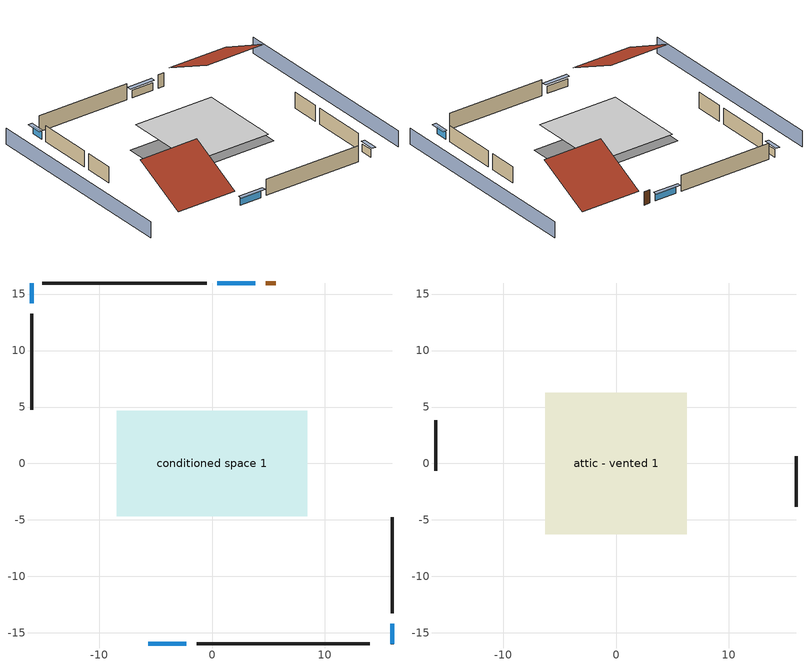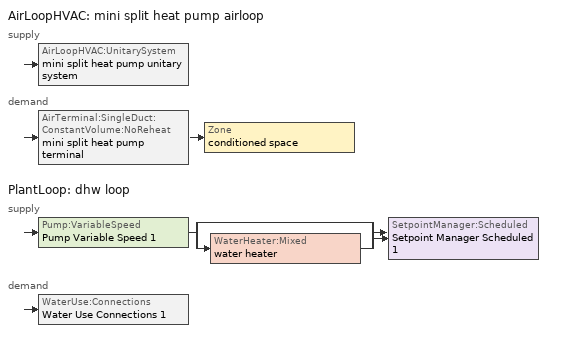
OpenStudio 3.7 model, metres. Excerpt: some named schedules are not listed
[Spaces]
conditioned space 1
 floor foundation (Slab1 construction): -8.43,-4.68 -8.43,4.68 8.43,4.68 8.43,-4.68 z0
 wall outside (Wall1 construction): -1.36,-15.98 13.97,-15.98 z0:2.44
 wall outside (Wall2 construction): -15.98,13.28 -15.98,4.76 z0:2.44
 wall outside (Wall3 construction): -0.48,15.98 -15.05,15.98 z0:2.44
 wall outside (Wall4 construction): 15.98,-13.28 15.98,-4.76 z0:2.44
 wall outside (AdiabaticWallConstruction): -5.66,-15.98 -2.29,-15.98 / 3.82,15.98 0.45,15.98 z0:1.1; -15.98,15.98 -15.98,14.21 / 15.98,-15.98 15.98,-14.21 z0:1.16
 wall outside (AdiabaticWallConstruction 1): 5.66,15.98 4.75,15.98 z0:2.03
 window (WindowConstruction): -5.66,-15.98 -2.29,-15.98 z0:1.1
 window (WindowConstruction 1): -15.98,15.98 -15.98,14.21 z0:1.16
 window (WindowConstruction 2): 3.82,15.98 0.45,15.98 z0:1.1
 window (WindowConstruction 3): 15.98,-15.98 15.98,-14.21 z0:1.16
 door (Door): 5.66,15.98 4.75,15.98 z0:2.03
attic - vented 1
 floor to conditioned space 1 (Floor1 construction Reversed): -6.28,-6.28 -6.28,6.28 6.28,6.28 6.28,-6.28 z2.44
 wall outside (Wall5 construction): -15.98,3.83 -15.98,-0.66 z0:2.44
 wall outside (Wall6 construction): 15.98,-3.83 15.98,0.66 z0:2.44
 roof outside (Roof1 construction): -6.59,-15.98,2.44 -6.59,-7.58,6.64 -15.98,-7.58,6.64 -15.98,-15.98,2.44
 roof outside (Roof2 construction): 6.59,15.98,2.44 6.59,7.58,6.64 15.98,7.58,6.64 15.98,15.98,2.44
shading: 20.55,-15.98 20.55,15.98 / -20.55,15.98 -20.55,-15.98 z0:2.44; -1.99,-15.98 -5.97,-15.98 -5.97,-16.59 -1.99,-16.59 z1.4; -15.98,13.9 -15.98,16.29 -16.59,16.29 -16.59,13.9 z1.46; 0.14,15.98 4.12,15.98 4.12,16.59 0.14,16.59 z1.4; 15.98,-13.9 15.98,-16.29 16.59,-16.29 16.59,-13.9 z1.46
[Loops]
AirLoopHVAC 'mini split heat pump airloop'
 supply: AirLoopHVAC:UnitarySystem 'mini split heat pump unitary system'
 demand: AirTerminal:SingleDuct:ConstantVolume:NoReheat 'mini split heat pump terminal' > Zone 'conditioned space'
PlantLoop 'dhw loop'
 supply: Pump:VariableSpeed 'Pump Variable Speed 1' > split
  | bypass
  | WaterHeater:Mixed 'water heater'
  join > SetpointManager:Scheduled 'Setpoint Manager Scheduled 1'
 demand: WaterUse:Connections 'Water Use Connections 1'
[Site]
Tallahassee Regional Ap  Isis_FL_USA: Latitude {deg}=30.38; Longitude {deg}=-84.37; Time Zone {hr}=-5; Elevation {m}=21; Terrain=Suburbs
[Site:GroundTemperature:Shallow]
16.3547, 15.0593, 14.9556, 15.5703, 18.038, 20.4943, 22.6237, 23.9727, 24.0873, 22.9901, 20.915, 18.5341
[Site:WaterMainsTemperature]
Calculation Method=Schedule; Temperature Schedule=mains temperature schedule
[Building]
Building 1
[Material] Roughness=Rough
Name | Thickness {m} | Conductivity {W/m-K} | Density {kg/m3} | Specific Heat {J/kg-K} | Thermal Absorptance | Solar Absorptance | Visible Absorptance
asphalt or fiberglass shingles | 0.00635 | 0.162714 | 1121.4 | 1465.45 | 0.9 | 0.85 | 0.85
roof rigid ins | 0.00281632 | 0.029427 | 32.04 | 1214.23 | 0.9 | 0.7 | 0.7
osb sheathing 0.5 in. | 0.0127 | 0.115458 | 512.64 | 1214.23 | 0.9 | 0.6 | 0.6
vinyl siding | 0.009525 | 0.089435 | 177.822 | 1046.75 | 0.9 | 0.5 | 0.5
osb sheathing 0.5 in. 1 | 0.0127 | 0.115458 | 512.64 | 1214.23 | 0.9 | 0.7 | 0.7
wall stud and cavity | 0.1397 | 0.549615 | 139.0536 | 1170.24 | 0.9 | 0.7 | 0.7
gypsum board | 0.0127 | 0.160291 | 801 | 837.4 | 0.9 | 0.6 | 0.6
wall stud and cavity 1 | 0.1397 | 0.419005 | 139.0536 | 1170.24 | 0.9 | 0.6 | 0.6
ceiling loosefill ins | 0.169333 | 0.0480833 | 16.02 | 1046.75 | 0.9 | 0.7 | 0.7
ceiling stud and cavity | 0.1397 | 0.0824711 | 65.682 | 1177.47 | 0.9 | 0.7 | 0.7
concrete 4.0 in. | 0.1016 | 1.803125 | 2242.8 | 837.4 | 0.9 | 0.7 | 0.7
floor covering | 0.0127 | 0.0450781 | 54.468 | 1339.84 | 0.9 | 0.9 | 0.9
wood siding; wood siding 1 | 0.0254 | 0.102417 | 544.68 | 1172.36
wall rigid ins | 0.512978 | 0.029427 | 32.04 | 1214.23 | 0.9 | 0.7 | 0.7
wall stud and cavity 2 | 0.0889 | 0.380278 | 52.3479 | 1209.89 | 0.9 | 0.7 | 0.7
door material | 0.04445 | 0.0612267 | 512.64 | 1214.23 | 0.9 | 0.7 | 0.7
wall stud and cavity 3 | 0.0889 | 0.391764 | 83.0341 | 1211.67 | 0.9 | 0.7 | 0.7
furniture material conditioned space 1 | 0.1524 | 0.115458 | 640.8 | 1214.23 | 0.9 | 0.6 | 0.6
[Construction]
Roof1 construction; Roof2 construction: asphalt or fiberglass shingles, roof rigid ins, osb sheathing 0.5 in.
Wall1 construction; Wall2 construction; Wall3 construction; Wall4 construction: vinyl siding, osb sheathing 0.5 in. 1, wall stud and cavity, gypsum board
Wall5 construction; Wall6 construction: vinyl siding, osb sheathing 0.5 in. 1, wall stud and cavity 1
Floor1 construction Reversed: gypsum board, ceiling stud and cavity, ceiling loosefill ins
Slab1 construction: concrete 4.0 in., floor covering
WindowConstruction; WindowConstruction 1; WindowConstruction 2; WindowConstruction 3: WindowMaterial
AdiabaticWallConstruction: wood siding, wall rigid ins, wall stud and cavity 2, gypsum board
Door: door material
AdiabaticWallConstruction 1: wood siding 1, wall rigid ins, wall stud and cavity 2, gypsum board
PartitionWallConstruction: gypsum board, wall stud and cavity 3, gypsum board
furniture construction conditioned space 1: furniture material conditioned space 1
[WindowMaterial:SimpleGlazingSystem]
WindowMaterial: U-Factor {W/m2-K}=4.76952; Solar Heat Gain Coefficient=0.63
[ThermalZone] Multiplier=1; Use Ideal Air Loads=No
Name | Volume {m3} | Thermostat
conditioned space | 384.656 | conditioned space temperature setpoint
attic - vented | 147.678
[Sizing:Zone] Zone Cooling Design Supply Air Temperature Input Method=SupplyAirTemperature; Zone Cooling Design Supply Air Temperature {C}=14; Zone Cooling Design Supply Air Temperature Difference {deltaC}=11.11; Zone Heating Design Supply Air Temperature Input Method=SupplyAirTemperature; Zone Heating Design Supply Air Temperature {C}=40; Zone Heating Design Supply Air Temperature Difference {deltaC}=11.11; Zone Cooling Design Supply Air Humidity Ratio {kg-H2O/kg-air}=0.0085; Zone Heating Design Supply Air Humidity Ratio {kg-H2O/kg-air}=0.008; Cooling Design Air Flow Method=DesignDay; Heating Design Air Flow Method=DesignDay; Account for Dedicated Outdoor Air System=No; Dedicated Outdoor Air System Control Strategy=NeutralSupplyAir; Dedicated Outdoor Air Low Setpoint Temperature for Design {C}=autosize; Dedicated Outdoor Air High Setpoint Temperature for Design {C}=autosize; Zone Load Sizing Method=Sensible Load Only No Latent Load; Zone Latent Cooling Design Supply Air Humidity Ratio Input Method=HumidityRatioDifference; Zone Cooling Design Supply Air Humidity Ratio Difference {kgWater/kgDryAir}=0.005; Zone Latent Heating Design Supply Air Humidity Ratio Input Method=HumidityRatioDifference; Zone Humidification Design Supply Air Humidity Ratio Difference {kgWater/kgDryAir}=0.005
conditioned space; attic - vented
[Zone equipment]
conditioned space: mini split heat pump terminal
[Space] Building Unit=Building Unit 1
Name | Thermal Zone | Volume {m3}
conditioned space 1 | conditioned space | 384.656
attic - vented 1 | attic - vented | 147.678
[ThermostatSetpoint:DualSetpoint]
conditioned space temperature setpoint: Heating Setpoint Temperature Schedule=heating setpoint; Cooling Setpoint Temperature Schedule=cooling setpoint
[Foundation:Kiva]
Foundation Kiva 1: Initial Indoor Air Temperature {C}=24.5476; Wall Height Above Grade {m}=0.1016; Wall Depth Below Slab {m}=0.2032
[Foundation:Kiva:Settings]
Soil Conductivity {W/m-K}=1.9041; Soil Density {kg/m3}=1842.3; Soil Specific Heat {J/kg-K}=418.7; Ground Solar Absorptivity=0.9; Ground Thermal Absorptivity=0.9; Ground Surface Roughness {m}=0.03; Far-Field Width {m}=40; Deep-Ground Boundary Condition=ZeroFlux; Deep-Ground Depth {m}=40; Minimum Cell Dimension {m}=0.2; Maximum Cell Growth Coefficient=3; Simulation Timestep=Timestep
[SurfaceProperty:ExposedFoundationPerimeter]
Slab1: Exposed Perimeter Calculation Method=TotalExposedPerimeter; Total Exposed Perimeter {m}=52.4256
[SurfaceProperty:IncidentSolarMultiplier] Incident Solar Multiplier=1; Incident Solar Multiplier Schedule=trans schedule winter=0.85 summer=0.7
Window1; Window2; Window3; Window4
[InternalMass:Definition] Design Level Calculation Method=SurfaceArea
Name | Construction | Surface Area {m2}
partition wall mass | PartitionWallConstruction | 157.749
furniture mass conditioned space 1 | furniture construction conditioned space 1 | 63.0997
[InternalMass] Space or SpaceType=conditioned space 1; Multiplier=1
Name | Internal Mass Definition
partition wall mass | partition wall mass
furniture mass conditioned space 1 | furniture mass conditioned space 1
[External:File]
External File 1: File=in.schedules.csv
[People:Definition]
occupants: Number of People Calculation Method=People; Number of People {people}=1; Fraction Radiant=0.314171; Sensible Heat Fraction=0.56303; Carbon Dioxide Generation Rate {m3/s-W}=0; Enable ASHRAE 55 Comfort Warnings=No; Mean Radiant Temperature Calculation Type=ZoneAveraged
[People]
occupants: People Definition=occupants; Space or SpaceType=conditioned space 1; Number of People Schedule=occupants; Activity Level Schedule=occupants activity schedule; Multiplier=1
[Coil:Cooling:DX:MultiSpeed]
mini split heat pump clg coil: Availability Schedule=Always On Discrete; Condenser Type=AirCooled; Minimum Outdoor Dry-Bulb Temperature for Compressor Operation {C}=-25; Apply Part Load Fraction to Speeds Greater than 1=No; Apply Latent Degradation to Speeds Greater than 1=No; Crankcase Heater Capacity {W}=50; Maximum Outdoor Dry-Bulb Temperature for Crankcase Heater Operation {C}=10; Basin Heater Capacity {W/K}=0; Basin Heater Setpoint Temperature {C}=2; Fuel Type=Electricity; Stage 1=Coil Cooling DX Multi Speed Stage Data 1; Stage 2=Coil Cooling DX Multi Speed Stage Data 2
[Coil:Cooling:DX:MultiSpeed:StageData] Rated Evaporator Fan Power Per Volume Flow Rate 2017 {W/(m3/s)}=773.3; Rated Evaporator Fan Power Per Volume Flow Rate 2023 {W/(m3/s)}=934.4; Nominal Time for Condensate Removal to Begin {s}=1000; Ratio of Initial Moisture Evaporation Rate and Steady State Latent Capacity=1.5; Maximum Cycling Rate {cycles/hr}=3; Latent Capacity Time Constant {s}=45; Rated Waste Heat Fraction of Power Input=0.2; Waste Heat Function of Temperature Curve=ConstantBiquadratic; Evaporative Condenser Effectiveness=0.9; Evaporative Condenser Air Flow Rate {m3/s}=autosize; Rated Evaporative Condenser Pump Power Consumption {W}=autosize
Name | Gross Rated Total Cooling Capacity {W} | Gross Rated Sensible Heat Ratio | Gross Rated Cooling COP {W/W} | Rated Air Flow Rate {m3/s} | Total Cooling Capacity Function of Temperature Curve | Total Cooling Capacity Function of Flow Fraction Curve | Energy Input Ratio Function of Temperature Curve | Energy Input Ratio Function of Flow Fraction Curve | Part Load Fraction Correlation Curve
Coil Cooling DX Multi Speed Stage Data 1 | 2375.92 | 0.805933 | 3.79972 | 0.127492 | Cool-CAP-fT1 | Cool-CAP-fFF1 | Cool-EIR-fT1 | Cool-EIR-fFF1 | Cool-PLF-fPLR1
Coil Cooling DX Multi Speed Stage Data 2 | 9362.99 | 0.729645 | 2.89066 | 0.499965 | Cool-CAP-fT2 | Cool-CAP-fFF2 | Cool-EIR-fT2 | Cool-EIR-fFF2 | Cool-PLF-fPLR2
[Coil:Heating:DX:MultiSpeed]
mini split heat pump htg coil: Availability Schedule=Always On Discrete; Minimum Outdoor Dry-Bulb Temperature for Compressor Operation {C}=-28.8889; Crankcase Heater Capacity {W}=50; Maximum Outdoor Dry-Bulb Temperature for Crankcase Heater Operation {C}=10; Defrost Energy Input Ratio Function of Temperature Curve=Defrosteir; Maximum Outdoor Dry-Bulb Temperature for Defrost Operation {C}=4.44444; Defrost Strategy=ReverseCycle; Defrost Control=Timed; Defrost Time Period Fraction=0.058333; Resistive Defrost Heater Capacity {W}=autosize; Apply Part Load Fraction to Speeds Greater than 1=No; Fuel Type=Electricity; Region number for Calculating HSPF=4; Stage 1=Coil Heating DX Multi Speed Stage Data 1; Stage 2=Coil Heating DX Multi Speed Stage Data 2
[Coil:Heating:DX:MultiSpeed:StageData] Rated Supply Air Fan Power Per Volume Flow Rate 2017 {W/(m3/s)}=773.3; Rated Supply Air Fan Power Per Volume Flow Rate 2023 {W/(m3/s)}=934.4; Rated Waste Heat Fraction of Power Input=0.2; Waste Heat Function of Temperature Curve=ConstantBiquadratic 1
Name | Gross Rated Heating Capacity {W} | Gross Rated Heating COP {W/W} | Rated Air Flow Rate {m3/s} | Heating Capacity Function of Temperature Curve | Heating Capacity Function of Flow Fraction Curve | Energy Input Ratio Function of Temperature Curve | Energy Input Ratio Function of Flow Fraction Curve | Part Load Fraction Correlation Curve
Coil Heating DX Multi Speed Stage Data 1 | 2889.13 | 4.40929 | 0.155162 | Heat-CAP-fT1 | Heat-CAP-fFF1 | Heat-EIR-fT1 | Heat-EIR-fFF1 | Heat-PLF-fPLR1
Coil Heating DX Multi Speed Stage Data 2 | 11379.2 | 3.08289 | 0.615722 | Heat-CAP-fT2 | Heat-CAP-fFF2 | Heat-EIR-fT2 | Heat-EIR-fFF2 | Heat-PLF-fPLR2
[Coil:Heating:Electric]
mini split heat pump backup htg coil: Availability Schedule=Always On Discrete; Efficiency=1; Nominal Capacity {W}=11547.9
[Fan:SystemModel]
mini split heat pump supply fan: Availability Schedule=Always On Discrete; Design Maximum Air Flow Rate {m3/s}=0.615508; Speed Control Method=Discrete; Electric Power Minimum Flow Rate Fraction=0.2; Design Pressure Rise {Pa}=111.241; Motor Efficiency=1; Motor In Air Stream Fraction=1; Design Electric Power Consumption {W}=autosize; Design Power Sizing Method=TotalEfficiencyAndPressure; Electric Power Per Unit Flow Rate {W/(m3/s)}=840; Electric Power Per Unit Flow Rate Per Unit Pressure {W-s/m3-Pa}=1.66667; Fan Total Efficiency=0.75; Motor Loss Radiative Fraction=0; Speed Flow Fraction 1=0.20706; Speed Electric Power Fraction 1=0.00888; Speed Flow Fraction 2=0.252; Speed Electric Power Fraction 2=0.016; Speed Flow Fraction 3=0.812; Speed Electric Power Fraction 3=0.53539; Speed Flow Fraction 4=1; Speed Electric Power Fraction 4=1
[EnergyManagementSystem:Sensor]
Name | Output Variable or Output Meter Index Key | Output Variable or Output Meter
mini_split_heat_pump_supply_fan_s | mini split heat pump supply fan | Fan Electricity Energy
mini_split_heat_pump_clg_coil_s | mini split heat pump clg coil | Cooling Coil Total Cooling Energy
mini_split_heat_pump_htg_coil_s | mini split heat pump htg coil | Heating Coil Heating Energy
mini_split_heat_pump_backup_htg_coil_s | mini split heat pump backup htg coil | Heating Coil Heating Energy
water_heater_energy | water heater | Water Heater Electricity Rate
water_heater_on_cycle_parasitic | water heater | Water Heater On Cycle Parasitic Electricity Rate
water_heater_off_cycle_parasitic | water heater | Water Heater Off Cycle Parasitic Electricity Rate
cool_season | cooling season schedule | Schedule Value
out_pb_s |  | Site Outdoor Air Barometric Pressure
out_wt_s |  | Site Outdoor Air Humidity Ratio
win_s | conditioned space | Zone Air Humidity Ratio
site_vw_s |  | Site Wind Speed
tin_s | conditioned space | Zone Mean Air Temperature
tout_s | conditioned space | Zone Outdoor Air Drybulb Temperature
mini_split_heat_pump_airloop_Fan_RTF_s | mini split heat pump supply fan | Fan Runtime Fraction Speed 1
mini_split_heat_pump_airloop_Fan_RTF_s_1 | mini split heat pump supply fan | Fan Runtime Fraction Speed 2
mini_split_heat_pump_airloop_Fan_RTF_s_2 | mini split heat pump supply fan | Fan Runtime Fraction Speed 3
mini_split_heat_pump_airloop_Fan_RTF_s_3 | mini split heat pump supply fan | Fan Runtime Fraction Speed 4
natural_vent_s | natural vent schedule | Schedule Value
htg_sp_s | heating setpoint | Schedule Value
clg_sp_s | cooling setpoint | Schedule Value
mech_vent_range_fan_0_sch_s | mech vent range fan 0 schedule | Schedule Value
mech_vent_bath_fan_0_sch_s | mech vent bath fan 0 schedule | Schedule Value
clothes_dryer_exhaust_0_sch_s | clothes_dryer | Schedule Value
zone_htg_unmet_s | conditioned space | Zone Heating Setpoint Not Met Time
zone_clg_unmet_s | conditioned space | Zone Cooling Setpoint Not Met Time
htg_load_cond |  | Heating:EnergyTransfer:Zone:CONDITIONED SPACE
clg_load_cond |  | Cooling:EnergyTransfer:Zone:CONDITIONED SPACE
[EnergyManagementSystem:Program]
mini_split_heat_pump_supply_fan_disaggregate_program: Set mini_split_heat_pump_supply_fan_clg = 0; Set mini_split_heat_pump_supply_fan_primary_htg = 0; Set mini_split_heat_pump_supply_fan_backup_htg = 0; If mini_split_heat_pump_clg_coil_s > 0; Set mini_split_heat_pump_supply_fan_clg = mini_split_heat_pump_supply_fan_s; ElseIf mini_split_heat_pump_htg_coil_s > 0 && (mini_split_heat_pump_backup_htg_coil_s > 0); Set mini_split_heat_pump_supply_fan_primary_htg = mini_split_heat_pump_supply_fan_s * mini_split_heat_pump_htg_coil_s / (mini_split_heat_pump_htg_coil_s + mini_split_heat_pump_backup_htg_coil_s); Set mini_split_heat_pump_supply_fan_backup_htg = mini_split_heat_pump_supply_fan_s * mini_split_heat_pump_backup_htg_coil_s / (mini_split_heat_pump_htg_coil_s + mini_split_heat_pump_backup_htg_coil_s); ElseIf mini_split_heat_pump_htg_coil_s > 0; Set mini_split_heat_pump_supply_fan_primary_htg = mini_split_heat_pump_supply_fan_s; Else; Set mini_split_heat_pump_supply_fan_backup_htg = mini_split_heat_pump_supply_fan_s; EndIf
water_heater_EC_adj: Set dhw_e_cons = water_heater_energy + water_heater_on_cycle_parasitic + water_heater_off_cycle_parasitic; Set water_heater_ec_adj_act = 0.0 * dhw_e_cons / 1
natural_vent_program: Set Tin = tin_s; Set Tout = tout_s; Set Wout = out_wt_s; Set Pbar = out_pb_s; Set Phiout = (@RhFnTdbWPb Tout Wout Pbar); Set MaxHR = 0.0115; Set MaxRH = 0.7; Set Tnvsp = (htg_sp_s + clg_sp_s) / 2; Set NVavail = natural_vent_s; Set ClgSsnAvail = cool_season; Set natural_vent_flow_act = 0; Set whole_house_fan_flow_act = 0; Set whole_house_fan_mix_act = 0; Set whole_house_fan_act = 0; If ((Wout < MaxHR) && (Phiout < MaxRH) && (Tin > Tout) && (Tin > Tnvsp) && (ClgSsnAvail > 0)); Set WHF_Flow = 0; Set Adj = (Tin-Tnvsp)/(Tin-Tout); Set Adj = (@Min Adj 1); Set Adj = (@Max Adj 0); If (WHF_Flow > 0); Set whole_house_fan_flow_act = WHF_Flow*Adj; Set whole_house_fan_mix_act = WHF_Flow*Adj; Set WHF_W = 0; Set whole_house_fan_act = WHF_W*Adj; ElseIf (NVavail > 0); Set NVArea = 4623.561333504001; Set Cs = 8.968567957270247e-05; Set Cw = 6.158219665777789e-05; Set Tdiff = Tin-Tout; Set dT = (@Abs Tdiff); Set Vwind = site_vw_s; Set SGNV = NVArea*Adj*((((Cs*dT)+(Cw*(Vwind^2)))^0.5)/1000); Set MaxNV = 2.1369780228096005; Set natural_vent_flow_act = (@Min SGNV MaxNV); EndIf; EndIf
infil_program: Set p_m = 0.14; Set p_s = 0.22; Set s_m = 270; Set s_s = 370; Set z_m = 9.99744; Set z_s = 2.4384; Set f_t = (((s_m/z_m)^p_m)*((z_s/s_s)^p_s)); Set Tdiff = tin_s-tout_s; Set dT = @Abs Tdiff; Set c = 0.1259; Set Cs = 0.0562; Set Cw = 0.1613; Set n = 0.65; Set sft = (f_t*0.5); Set temp1 = ((c*Cw)*((sft*site_vw_s)^(2*n)))^2; Set Qinf = (((c*Cs*(dT^n))^2)+temp1)^0.5; Set Qinf = (@Max Qinf 0); Set mech_vent_house_fan_sensible_load_equip_act = 0.0; Set mech_vent_house_fan_latent_load_equip_act = 0.0; Set OASupInPb = out_pb_s; Set OASupInTemp = tout_s; Set OASupInW = out_wt_s; Set OASupRho = (@RhoAirFnPbTdbW OASupInPb OASupInTemp OASupInW); Set OASupCp = (@CpAirFnW OASupInW); Set OASupInEnth = (@HFnTdbW OASupInTemp OASupInW); Set ZoneTemp = tin_s; Set ZoneW = win_s; Set ZoneCp = (@CpAirFnW ZoneW); Set ZoneAirEnth = (@HFnTdbW ZoneTemp ZoneW); Set mech_vent_house_fan_cfis_act = 0.0; Set QWHV_cfis_sup = 0.0; Set QWHV_cfis_suppl_sup = 0.0; Set QWHV_cfis_suppl_exh = 0.0; Set Qrange = 0; Set Qrange = Qrange + 0.04719 * mech_vent_range_fan_0_sch_s; Set Qbath = 0; Set Qbath = Qbath + 0.04719 * mech_vent_bath_fan_0_sch_s; Set Qdryer = 0; Set Qdryer = Qdryer + 0.60692 * clothes_dryer_exhaust_0_sch_s; Set QWHV_sup = 0.0; Set QWHV_exh = 0.0; Set Qexhaust = Qrange + Qbath + Qdryer + QWHV_exh + QWHV_cfis_suppl_exh; Set Qsupply = QWHV_sup + QWHV_cfis_sup + QWHV_cfis_suppl_sup; Set Qfan = (@Max Qexhaust Qsupply); If Qfan > 0; Set Qavg = ((Qexhaust + Qsupply) / 2.0); If ((@Abs (Qexhaust - Qavg)) / Qavg) <= 0.1; Set phi = 1; Else; Set phi = (Qinf / (Qinf + Qfan)); EndIf; Set Qinf_adj = phi * Qinf; Else; Set Qinf_adj = Qinf; EndIf; Set infil_flow_act = Qinf_adj; Set Qload = Qfan; Set Effectiveness_Sens = 0.0; Set Effectiveness_Lat = 0.0; Set Fan_MFR = Qload * OASupRho; Set ZoneInEnth = OASupInEnth; Set ZoneInTemp = OASupInTemp; Set FanTotalToCond = Fan_MFR * (ZoneInEnth - ZoneAirEnth); Set FanSensToCond = Fan_MFR * ZoneCp * (ZoneInTemp - ZoneTemp); Set FanLatToCond = FanTotalToCond - FanSensToCond; Set mech_vent_house_fan_sensible_load_equip_act = mech_vent_house_fan_sensible_load_equip_act + FanSensToCond; Set mech_vent_house_fan_latent_load_equip_act = mech_vent_house_fan_latent_load_equip_act + FanLatToCond
unmet_hours_program: Set htg_unmet_hours = 0; Set clg_unmet_hours = 0; If ((DayOfYear >= 1) && (DayOfYear <= 365)); If zone_htg_unmet_s > htg_unmet_hours; Set htg_unmet_hours = zone_htg_unmet_s; EndIf; EndIf; If ((DayOfYear >= 1) && (DayOfYear <= 365)); If zone_clg_unmet_s > clg_unmet_hours; Set clg_unmet_hours = zone_clg_unmet_s; EndIf; EndIf
total_loads_program: Set loads_htg_tot = 0; Set loads_clg_tot = 0; If htg_load_cond > 0; Set loads_htg_tot = loads_htg_tot + (htg_load_cond - clg_load_cond) * 1.0; EndIf; If clg_load_cond > 0; Set loads_clg_tot = loads_clg_tot + (clg_load_cond - htg_load_cond) * 1.0; EndIf
[EnergyManagementSystem:ProgramCallingManager]
mini split heat pump supply fan disaggregate program calling manager: EndOfSystemTimestepBeforeHVACReporting; mini_split_heat_pump_supply_fan_disaggregate_program
water heater EC_adj ProgramManager: EndOfSystemTimestepBeforeHVACReporting; water_heater_EC_adj
natural_vent_program calling manager: BeginZoneTimestepAfterInitHeatBalance; natural_vent_program
infil_program calling manager: BeginZoneTimestepAfterInitHeatBalance; infil_program
unmet_hours_program calling manager: EndOfZoneTimestepBeforeZoneReporting; unmet_hours_program
total_loads_program calling manager: EndOfZoneTimestepAfterZoneReporting; total_loads_program
[EnergyManagementSystem:OutputVariable]
Name | EMS Variable | Type of Data in Variable | Update Frequency | EMS Program or Subroutine | Units
mini split heat pump supply fan disaggregate clg | mini_split_heat_pump_supply_fan_clg | Summed | SystemTimestep | mini_split_heat_pump_supply_fan_disaggregate_program | J
mini split heat pump supply fan disaggregate htg primary | mini_split_heat_pump_supply_fan_primary_htg | Summed | SystemTimestep | mini_split_heat_pump_supply_fan_disaggregate_program | J
mini split heat pump supply fan disaggregate htg backup | mini_split_heat_pump_supply_fan_backup_htg | Summed | SystemTimestep | mini_split_heat_pump_supply_fan_disaggregate_program | J
natural_vent_flow_act_timeseries_outvar | natural_vent_flow_act | Averaged | ZoneTimestep | natural_vent_program | m^/s
whole_house_fan_flow_act_timeseries_outvar | whole_house_fan_flow_act | Averaged | ZoneTimestep | natural_vent_program | m^/s
Qfan_timeseries_outvar | Qfan | Averaged | ZoneTimestep | infil_program | m^/s
infil_flow_act_timeseries_outvar | infil_flow_act | Averaged | ZoneTimestep | infil_program | m^/s
[AirLoopHVAC:UnitarySystem]
mini split heat pump unitary system: Control Type=Load; Controlling Zone or Thermostat Location=conditioned space; Dehumidification Control Type=None; Availability Schedule=Always On Discrete; Supply Fan=mini split heat pump supply fan; Fan Placement=BlowThrough; Supply Air Fan Operating Mode Schedule=mini split heat pump auto fan schedule; Heating Coil=mini split heat pump htg coil; DX Heating Coil Sizing Ratio=1; Cooling Coil=mini split heat pump clg coil; Use DOAS DX Cooling Coil=No; DOAS DX Cooling Coil Leaving Minimum Air Temperature {C}=2; Latent Load Control=SensibleOnlyLoadControl; Supplemental Heating Coil=mini split heat pump backup htg coil; Supply Air Flow Rate Method During Cooling Operation=SupplyAirFlowRate; Supply Air Flow Rate During Cooling Operation {m3/s}=0.499792; Supply Air Flow Rate Method During Heating Operation=SupplyAirFlowRate; Supply Air Flow Rate During Heating Operation {m3/s}=0.499792; Supply Air Flow Rate Method When No Cooling or Heating is Required=SupplyAirFlowRate; Supply Air Flow Rate When No Cooling or Heating is Required {m3/s}=0; Maximum Supply Air Temperature {C}=93.3333; Maximum Outdoor Dry-Bulb Temperature for Supplemental Heater Operation {C}=4.44444; Ancilliary On-Cycle Electric Power {W}=0; Ancilliary Off-Cycle Electric Power {W}=0; Design Specification Multispeed Object=Unitary System Performance Multispeed 1
[UnitarySystemPerformance:Multispeed]
Unitary System Performance Multispeed 1: Single Mode Operation=No; No Load Supply Air Flow Rate Ratio=1; Heating Speed Supply Air Flow Ratio 1=0.310346; Cooling Speed Supply Air Flow Ratio 1=0.255001; Heating Speed Supply Air Flow Ratio 2=1.23153; Cooling Speed Supply Air Flow Ratio 2=1
[AirLoopHVAC]
mini split heat pump airloop: Availability Schedule=Always On Discrete; Design Supply Air Flow Rate {m3/s}=0.499792; Design Return Air Flow Fraction of Supply Air Flow=1
[Sizing:System]
mini split heat pump airloop: Central Heating Maximum System Air Flow Ratio=0.3; Preheat Design Temperature {C}=7; Preheat Design Humidity Ratio {kg-H2O/kg-Air}=0.008; Precool Design Temperature {C}=12.8; Precool Design Humidity Ratio {kg-H2O/kg-Air}=0.008; Central Cooling Design Supply Air Temperature {C}=12.8; Central Heating Design Supply Air Temperature {C}=16.7; 100% Outdoor Air in Cooling=Yes; 100% Outdoor Air in Heating=Yes; Central Cooling Design Supply Air Humidity Ratio {kg-H2O/kg-Air}=0.0085; Zone Maximum Outdoor Air Fraction=1; Cooling Supply Air Flow Rate Per Floor Area {m3/s-m2}=0.00996765; Cooling Fraction of Autosized Cooling Supply Air Flow Rate=1; Cooling Supply Air Flow Rate Per Unit Cooling Capacity {m3/s-W}=3.94755e-05; Heating Supply Air Flow Rate Per Floor Area {m3/s-m2}=0.00996765; Heating Fraction of Autosized Heating Supply Air Flow Rate=1; Heating Fraction of Autosized Cooling Supply Air Flow Rate=1; Heating Supply Air Flow Rate Per Unit Heating Capacity {m3/s-W}=3.15882e-05; Cooling Design Capacity Method=CoolingDesignCapacity; Cooling Design Capacity {W}=autosize; Cooling Design Capacity Per Floor Area {W/m2}=234.7; Fraction of Autosized Cooling Design Capacity=1; Heating Design Capacity Method=HeatingDesignCapacity; Heating Design Capacity {W}=autosize; Heating Design Capacity Per Floor Area {W/m2}=157; Fraction of Autosized Heating Design Capacity=1; Central Cooling Capacity Control Method=OnOff; Occupant Diversity=autosize
[AirTerminal:SingleDuct:ConstantVolume:NoReheat]
mini split heat pump terminal: Availability Schedule=Always On Discrete; Maximum Air Flow Rate {m3/s}=0.499792
[PlantLoop]
dhw loop: Glycol Concentration=0; Maximum Loop Flow Rate {m3/s}=0.01; Plant Loop Volume {m3}=0.003; Load Distribution Scheme=Optimal
[Sizing:Plant]
dhw loop: Loop Type=Heating; Design Loop Exit Temperature {C}=52.6667; Loop Design Temperature Difference {deltaC}=5.55556; Sizing Option=NonCoincident; Zone Timesteps in Averaging Window=1; Coincident Sizing Factor Mode=None
[Pump:VariableSpeed]
Pump Variable Speed 1: Rated Flow Rate {m3/s}=0.01; Rated Pump Head {Pa}=1; Rated Power Consumption {W}=0; Motor Efficiency=1; Fraction of Motor Inefficiencies to Fluid Stream=0; Coefficient 1 of the Part Load Performance Curve=0; Coefficient 2 of the Part Load Performance Curve=1; Coefficient 3 of the Part Load Performance Curve=0; Coefficient 4 of the Part Load Performance Curve=0; Pump Control Type=Intermittent; Skin Loss Radiative Fraction=0.5; Design Power Sizing Method=PowerPerFlowPerPressure; Design Electric Power per Unit Flow Rate {W/(m3/s)}=348701.1; Design Shaft Power per Unit Flow Rate per Unit Head {W-s/m3-Pa}=1.28205; Design Minimum Flow Rate Fraction=0
[SetpointManager:Scheduled]
Setpoint Manager Scheduled 1: Control Variable=Temperature; Schedule=dhw temp
[WaterHeater:Mixed]
water heater: Tank Volume {m3}=0.170344; Setpoint Temperature Schedule=water heater setpoint; Deadband Temperature Difference {deltaC}=2; Maximum Temperature Limit {C}=99; Heater Control Type=Cycle; Heater Maximum Capacity {W}=5500.06; Heater Minimum Capacity {W}=0; Heater Fuel Type=Electricity; Heater Thermal Efficiency=1; Off Cycle Parasitic Fuel Consumption Rate {W}=0; Off Cycle Parasitic Fuel Type=Electricity; Off Cycle Parasitic Heat Fraction to Tank=0; On Cycle Parasitic Fuel Consumption Rate {W}=0; On Cycle Parasitic Fuel Type=Electricity; On Cycle Parasitic Heat Fraction to Tank=0; Ambient Temperature Indicator=ThermalZone; Ambient Temperature Thermal Zone=conditioned space; Off Cycle Loss Coefficient to Ambient Temperature {W/K}=1.16351; Off Cycle Loss Fraction to Thermal Zone=1; On Cycle Loss Coefficient to Ambient Temperature {W/K}=1.16351; On Cycle Loss Fraction to Thermal Zone=1; Use Side Effectiveness=1; Source Side Effectiveness=1; Use Side Design Flow Rate {m3/s}=autosize; Source Side Design Flow Rate {m3/s}=autosize; Indirect Water Heating Recovery Time {hr}=1.5; Source Side Flow Control Mode=IndirectHeatPrimarySetpoint
[WaterHeater:Sizing]
water heater: Design Mode=PeakDraw; Time Storage Can Meet Peak Draw {hr}=0.538503; Time for Tank Recovery {hr}=0; Nominal Tank Volume for Autosizing Plant Connections {m3}=1
[OtherEquipment:Definition] Design Level Calculation Method=EquipmentLevel
Name | Design Level {W} | Fraction Latent | Fraction Radiant | Fraction Lost
water heater energy adjustment1 | 0.01 | 0 | 0 | 1
cooking range 2 | 1176.54 | 0.161847 | 0.382892 | 0.2
water sensible | -627.254 | 0 | 0.6 | 0
water latent | 636.456 | 1 | 0 | 0
mech vent house fan sensible load equip | 0 | 0 | 0 | 0
mech vent house fan latent load equip | 0 | 1 | 0 | 0
[OtherEquipment] Space or SpaceType=conditioned space 1
Name | Other Equipment Definition | Schedule | Fuel Type
water heater energy adjustment1 | water heater energy adjustment1 | Always On Discrete | Electricity
cooking range 1 | cooking range 2 | cooking_range | NaturalGas
water sensible | water sensible | hot_water_fixtures | None
water latent | water latent | hot_water_fixtures | None
mech vent house fan sensible load equip | mech vent house fan sensible load equip | Always On Discrete | None
mech vent house fan latent load equip | mech vent house fan latent load equip | Always On Discrete | None
[EnergyManagementSystem:Actuator]
Name | Actuated Component | Actuated Component Type | Actuated Component Control Type | Zone or Space
water_heater_ec_adj_act | water heater energy adjustment1 | OtherEquipment | Power Level | conditioned space 1
natural_vent_flow_act | natural vent flow | Zone Infiltration | Air Exchange Flow Rate
whole_house_fan_flow_act | whole house fan flow | Zone Infiltration | Air Exchange Flow Rate
whole_house_fan_act | whole house fan | ElectricEquipment | Electricity Rate | conditioned space 1
whole_house_fan_mix_act | whole house fan mix | ZoneMixing | Air Exchange Flow Rate
mech_vent_house_fan_cfis_act | mech vent house fan cfis | ElectricEquipment | Electricity Rate | conditioned space 1
infil_flow_act | infil flow | Zone Infiltration | Air Exchange Flow Rate
mech_vent_house_fan_sensible_load_equip_act | mech vent house fan sensible load equip | OtherEquipment | Power Level | conditioned space 1
mech_vent_house_fan_latent_load_equip_act | mech vent house fan latent load equip | OtherEquipment | Power Level | conditioned space 1
[WaterUse:Connections]
Water Use Connections 1: Drain Water Heat Exchanger Type=None; Drain Water Heat Exchanger Destination=Plant; Water Use Equipment Name 1=dhw fixtures; Water Use Equipment Name 2=dhw distribution waste; Water Use Equipment Name 3=clothes washer
[ElectricEquipment:Definition] Design Level Calculation Method=EquipmentLevel
Name | Design Level {W} | Fraction Latent | Fraction Radiant | Fraction Lost
clothes washer | 640.421 | 0.03 | 0.162 | 0.7
clothes dryer | 9715.63 | 0.015 | 0.081 | 0.85
fridge | 71.9878 | 0 | 0.6 | 0
cooking range | 40.1453 | 0.161847 | 0.382892 | 0.2
misc plug loads | 434.647 | 0.021 | 0.558 | 0.049
whole house fan; mech vent house fan | 0 | 0 | 0 | 1
mech vent house fan cfis | 0 | 0 | 0 | 0
mech vent range fan 0; mech vent bath fan 0 | 30 | 0 | 0 | 1
[ElectricEquipment] Space or SpaceType=conditioned space 1
Name | Electric Equipment Definition | Schedule
clothes washer | clothes washer | clothes_washer
clothes dryer | clothes dryer | clothes_dryer
fridge | fridge | fridge schedule
cooking range | cooking range | cooking_range
misc plug loads | misc plug loads | plug_loads_other
whole house fan | whole house fan | Always On Discrete
mech vent house fan | mech vent house fan | mech vent house fan schedule
mech vent house fan cfis | mech vent house fan cfis | mech vent house fan cfis schedule
mech vent range fan 0 | mech vent range fan 0 | mech vent range fan 0 schedule
mech vent bath fan 0 | mech vent bath fan 0 | mech vent bath fan 0 schedule
[WaterUse:Equipment:Definition]
Name | Peak Flow Rate {m3/s} | Target Temperature Schedule
dhw fixtures | 2.87085e-05 | mixed water temperature schedule
dhw distribution waste | 8.73313e-06 | mixed water temperature schedule
clothes washer | 4.87229e-06
[WaterUse:Equipment]
Name | Water Use Equipment Definition | Flow Rate Fraction Schedule
dhw fixtures | dhw fixtures | hot_water_fixtures
dhw distribution waste | dhw distribution waste | hot_water_fixtures
clothes washer | clothes washer | hot_water_clothes_washer
[Lights:Definition]
interior lighting: Design Level Calculation Method=LightingLevel; Lighting Level {W}=1024.46; Fraction Radiant=0.6; Fraction Visible=0.2; Return Air Fraction=0
[Lights]
interior lighting: Lights Definition=interior lighting; Space or SpaceType=conditioned space 1; Schedule=lighting_interior; Fraction Replaceable=1
[Exterior:Lights:Definition]
exterior lighting: Design Level {W}=66.8548
[Exterior:Lights]
exterior lighting: Exterior Lights Definition=exterior lighting; Schedule=exterior lighting schedule
[EnergyManagementSystem:InternalVariable]
mini_split_heat_pump_airloop_max_sup_fan_mfr: Internal Data Index Key=mini split heat pump supply fan; Internal Data Type=Fan Maximum Mass Flow Rate
[SpaceInfiltration:DesignFlowRate] Space or SpaceType=conditioned space 1; Schedule=Always On Discrete; Design Flow Rate Calculation Method=Flow/Space; Design Flow Rate {m3/s}=0
natural vent flow; whole house fan flow; infil flow
[ZoneMixing]
whole house fan mix: Zone or Space=attic - vented; Schedule=Always On Continuous; Design Flow Rate Calculation Method=Flow/Zone; Design Flow Rate {m3/s}=0; Source Zone or Space=conditioned space
[SpaceInfiltration:EffectiveLeakageArea]
infil|attic - vented 1: Space or SpaceType=attic - vented 1; Schedule=Always On Discrete; Effective Air Leakage Area {cm2}=5257.79; Stack Coefficient=0.000461595; Wind Coefficient=4.03226e-05
[BuildingUnit]
Building Unit 1
[Schedule:Ruleset]
Name | Default Day Schedule
heating setpoint | heating setpoint default day
cooling setpoint | cooling setpoint default day
trans schedule winter=0.85 summer=0.7 | trans schedule winter=0.85 summer=0.7 default day
fridge schedule | fridge schedule default day
exterior lighting schedule | exterior lighting schedule default day
cooling season schedule | cooling season schedule default day
natural vent schedule | natural vent schedule default day
mech vent range fan 0 schedule | mech vent range fan 0 schedule default day
mech vent bath fan 0 schedule | mech vent bath fan 0 schedule default day
[Schedule:Day]
heating setpoint default day; cooling setpoint default day; trans schedule winter=0.85 summer=0.7 default day; fridge schedule default day; exterior lighting schedule default day; cooling season schedule default day; natural vent schedule default day; mech vent range fan 0 schedule default day; mech vent bath fan 0 schedule default day: 24, 0, 0
trans schedule winter=0.85 summer=0.7 allday1; trans schedule winter=0.85 summer=0.7 allday335: 24, 0, 0.85
trans schedule winter=0.85 summer=0.7 allday60: 24, 0, 0.7
fridge schedule allday1: 1, 0, 0.610949, 2, 0, 0.595675, 3, 0, 0.580401, 4, 0, 0.565128, 6, 0, 0.549854, 7, 0, 0.580401, 8, 0, 0.610949, 10, 0, 0.626223, 12, 0, 0.610949, 15, 0, 0.641496, 16, 0, 0.626223, 17, 0, 0.672044, 18, 0, 0.733139, 19, 0, 0.763686, 20, 0, 0.733139, 21, 0, 0.717865, 22, 0, 0.702591, 23, 0, 0.672044, 24, 0, 0.626223
fridge schedule allday2: 1, 0, 0.609489, 2, 0, 0.594252, 3, 0, 0.579015, 4, 0, 0.563777, 6, 0, 0.54854, 7, 0, 0.579015, 8, 0, 0.609489, 10, 0, 0.624726, 12, 0, 0.609489, 15, 0, 0.639964, 16, 0, 0.624726, 17, 0, 0.670438, 18, 0, 0.731387, 19, 0, 0.761861, 20, 0, 0.731387, 21, 0, 0.71615, 22, 0, 0.700912, 23, 0, 0.670438, 24, 0, 0.624726
fridge schedule allday3: 1, 0, 0.791241, 2, 0, 0.77146, 3, 0, 0.751679, 4, 0, 0.731898, 6, 0, 0.712117, 7, 0, 0.751679, 8, 0, 0.791241, 10, 0, 0.811022, 12, 0, 0.791241, 15, 0, 0.830803, 16, 0, 0.811022, 17, 0, 0.870365, 18, 0, 0.949489, 19, 0, 0.989051, 20, 0, 0.949489, 21, 0, 0.929708, 22, 0, 0.909927, 23, 0, 0.870365, 24, 0, 0.811022
fridge schedule allday6: 1, 0, 0.8, 2, 0, 0.78, 3, 0, 0.76, 4, 0, 0.74, 6, 0, 0.72, 7, 0, 0.76, 8, 0, 0.8, 10, 0, 0.82, 12, 0, 0.8, 15, 0, 0.84, 16, 0, 0.82, 17, 0, 0.88, 18, 0, 0.96, 19, 0, 1, 20, 0, 0.96, 21, 0, 0.94, 22, 0, 0.92, 23, 0, 0.88, 24, 0, 0.82
[Schedule:Rule] Date Specification Type=DateRange; Start Day=1
Name | Schedule Ruleset | Rule Order | Day Schedule | Apply Sunday | Apply Monday | Apply Tuesday | Apply Wednesday | Apply Thursday | Apply Friday | Apply Saturday | Start Month | End Month | End Day
heating setpoint allday ruleset1 | heating setpoint | 0 | heating setpoint allday1 | Yes | Yes | Yes | Yes | Yes | Yes | Yes | 1 | 12 | 31
cooling setpoint allday ruleset1 | cooling setpoint | 0 | cooling setpoint allday1 | Yes | Yes | Yes | Yes | Yes | Yes | Yes | 1 | 12 | 31
trans schedule winter=0.85 summer=0.7 allday ruleset1 | trans schedule winter=0.85 summer=0.7 | 2 | trans schedule winter=0.85 summer=0.7 allday1 | Yes | Yes | Yes | Yes | Yes | Yes | Yes | 1 | 2 | 28
trans schedule winter=0.85 summer=0.7 allday ruleset60 | trans schedule winter=0.85 summer=0.7 | 1 | trans schedule winter=0.85 summer=0.7 allday60 | Yes | Yes | Yes | Yes | Yes | Yes | Yes | 3 | 11 | 30
trans schedule winter=0.85 summer=0.7 allday ruleset335 | trans schedule winter=0.85 summer=0.7 | 0 | trans schedule winter=0.85 summer=0.7 allday335 | Yes | Yes | Yes | Yes | Yes | Yes | Yes | 12 | 12 | 31
fridge schedule allday ruleset1 | fridge schedule | 6 | fridge schedule allday1 | Yes | Yes | Yes | Yes | Yes | Yes | Yes | 1 | 1 | 31
fridge schedule allday ruleset2 | fridge schedule | 5 | fridge schedule allday2 | Yes | Yes | Yes | Yes | Yes | Yes | Yes | 2 | 2 | 28
fridge schedule allday ruleset3 | fridge schedule | 4 | fridge schedule allday3 | Yes | Yes | Yes | Yes | Yes | Yes | Yes | 3 | 5 | 31
fridge schedule allday ruleset6 | fridge schedule | 3 | fridge schedule allday6 | Yes | Yes | Yes | Yes | Yes | Yes | Yes | 6 | 9 | 30
fridge schedule allday ruleset10 | fridge schedule | 2 | fridge schedule allday10 | Yes | Yes | Yes | Yes | Yes | Yes | Yes | 10 | 10 | 31
fridge schedule allday ruleset11 | fridge schedule | 1 | fridge schedule allday11 | Yes | Yes | Yes | Yes | Yes | Yes | Yes | 11 | 11 | 30
fridge schedule allday ruleset12 | fridge schedule | 0 | fridge schedule allday12 | Yes | Yes | Yes | Yes | Yes | Yes | Yes | 12 | 12 | 31
exterior lighting schedule weekday ruleset1 | exterior lighting schedule | 21 | exterior lighting schedule weekday1 |  | Yes | Yes | Yes | Yes | Yes |  | 1 | 1 | 31
exterior lighting schedule weekend ruleset1 | exterior lighting schedule | 20 | exterior lighting schedule weekend1 | Yes |  |  |  |  |  | Yes | 1 | 1 | 31
exterior lighting schedule weekday ruleset2 | exterior lighting schedule | 19 | exterior lighting schedule weekday2 |  | Yes | Yes | Yes | Yes | Yes |  | 2 | 2 | 28
exterior lighting schedule weekend ruleset2 | exterior lighting schedule | 18 | exterior lighting schedule weekend2 | Yes |  |  |  |  |  | Yes | 2 | 2 | 28
exterior lighting schedule weekday ruleset3 | exterior lighting schedule | 17 | exterior lighting schedule weekday3 |  | Yes | Yes | Yes | Yes | Yes |  | 3 | 3 | 31
exterior lighting schedule weekend ruleset3 | exterior lighting schedule | 16 | exterior lighting schedule weekend3 | Yes |  |  |  |  |  | Yes | 3 | 3 | 31
exterior lighting schedule weekday ruleset4 | exterior lighting schedule | 15 | exterior lighting schedule weekday4 |  | Yes | Yes | Yes | Yes | Yes |  | 4 | 4 | 30
exterior lighting schedule weekend ruleset4 | exterior lighting schedule | 14 | exterior lighting schedule weekend4 | Yes |  |  |  |  |  | Yes | 4 | 4 | 30
exterior lighting schedule weekday ruleset5 | exterior lighting schedule | 13 | exterior lighting schedule weekday5 |  | Yes | Yes | Yes | Yes | Yes |  | 5 | 5 | 31
exterior lighting schedule weekend ruleset5 | exterior lighting schedule | 12 | exterior lighting schedule weekend5 | Yes |  |  |  |  |  | Yes | 5 | 5 | 31
exterior lighting schedule weekday ruleset6 | exterior lighting schedule | 11 | exterior lighting schedule weekday6 |  | Yes | Yes | Yes | Yes | Yes |  | 6 | 6 | 30
exterior lighting schedule weekend ruleset6 | exterior lighting schedule | 10 | exterior lighting schedule weekend6 | Yes |  |  |  |  |  | Yes | 6 | 6 | 30
exterior lighting schedule weekday ruleset7 | exterior lighting schedule | 9 | exterior lighting schedule weekday7 |  | Yes | Yes | Yes | Yes | Yes |  | 7 | 8 | 31
exterior lighting schedule weekend ruleset7 | exterior lighting schedule | 8 | exterior lighting schedule weekend7 | Yes |  |  |  |  |  | Yes | 7 | 8 | 31
exterior lighting schedule weekday ruleset9 | exterior lighting schedule | 7 | exterior lighting schedule weekday9 |  | Yes | Yes | Yes | Yes | Yes |  | 9 | 9 | 30
exterior lighting schedule weekend ruleset9 | exterior lighting schedule | 6 | exterior lighting schedule weekend9 | Yes |  |  |  |  |  | Yes | 9 | 9 | 30
exterior lighting schedule weekday ruleset10 | exterior lighting schedule | 5 | exterior lighting schedule weekday10 |  | Yes | Yes | Yes | Yes | Yes |  | 10 | 10 | 31
exterior lighting schedule weekend ruleset10 | exterior lighting schedule | 4 | exterior lighting schedule weekend10 | Yes |  |  |  |  |  | Yes | 10 | 10 | 31
exterior lighting schedule weekday ruleset11 | exterior lighting schedule | 3 | exterior lighting schedule weekday11 |  | Yes | Yes | Yes | Yes | Yes |  | 11 | 11 | 30
exterior lighting schedule weekend ruleset11 | exterior lighting schedule | 2 | exterior lighting schedule weekend11 | Yes |  |  |  |  |  | Yes | 11 | 11 | 30
exterior lighting schedule weekday ruleset12 | exterior lighting schedule | 1 | exterior lighting schedule weekday12 |  | Yes | Yes | Yes | Yes | Yes |  | 12 | 12 | 31
exterior lighting schedule weekend ruleset12 | exterior lighting schedule | 0 | exterior lighting schedule weekend12 | Yes |  |  |  |  |  | Yes | 12 | 12 | 31
cooling season schedule allday ruleset1 | cooling season schedule | 2 | cooling season schedule allday1 | Yes | Yes | Yes | Yes | Yes | Yes | Yes | 1 | 2 | 28
cooling season schedule allday ruleset3 | cooling season schedule | 1 | cooling season schedule allday3 | Yes | Yes | Yes | Yes | Yes | Yes | Yes | 3 | 11 | 30
cooling season schedule allday ruleset12 | cooling season schedule | 0 | cooling season schedule allday12 | Yes | Yes | Yes | Yes | Yes | Yes | Yes | 12 | 12 | 31
natural vent schedule rule | natural vent schedule | 0 | natural vent schedule avail day |  | Yes |  | Yes |  | Yes |  | 1 | 12 | 31
mech vent range fan 0 schedule allday ruleset1 | mech vent range fan 0 schedule | 0 | mech vent range fan 0 schedule allday1 | Yes | Yes | Yes | Yes | Yes | Yes | Yes | 1 | 12 | 31
mech vent bath fan 0 schedule allday ruleset1 | mech vent bath fan 0 schedule | 0 | mech vent bath fan 0 schedule allday1 | Yes | Yes | Yes | Yes | Yes | Yes | Yes | 1 | 12 | 31
[Schedule:File] External File=External File 1; Rows to Skip at Top=1; Number of Hours of Data=8760; Minutes per Item=15; Translate File With Relative Path=Yes
Name | Column Number
occupants | 1
clothes_washer | 6
clothes_dryer | 7
cooking_range | 4
hot_water_fixtures | 13
hot_water_clothes_washer | 12
plug_loads_other | 9
lighting_interior | 2
[Schedule:Constant]
Name | Value
occupants activity schedule | 117.228
Always On Discrete; Always On Continuous; mech vent house fan schedule; mech vent house fan cfis schedule | 1
mini split heat pump auto fan schedule | 0
dhw temp; water heater setpoint | 52.6667
mixed water temperature schedule | 40.5556
[Table:Lookup]
Cool-CAP-fT1: None, 1, 0, Dimensionless, 1.18718, 1.12921, 1.08522, 1.05073, 1.02357, 1.00116, 0.982348, 0.967964, 0.955386, 1.30485, 1.21599, 1.15001, 1.09908, 1.05943, 1.02701, 1, 0.979464, 0.961589, 1.80477, 1.68216, 1.59201, 1.52292, 1.46941, 1.42583, 1.38965, 1.36221, 1.33836
Cool-EIR-fT1: None, 1, 0, Dimensionless, 0.409926, 0.514609, 0.617347, 0.71694, 0.81173, 0.904756, 0.996522, 1.07754, 1.15801, 0.493066, 0.57856, 0.664053, 0.749546, 0.833031, 0.916515, 1, 1.07441, 1.14882, 0.221477, 0.2687, 0.33033, 0.397173, 0.463975, 0.531021, 0.597866, 0.657164, 0.716179
Cool-CAP-fT2: None, 1, 0, Dimensionless, 1.00322, 0.996255, 0.991386, 0.987908, 0.985513, 0.983714, 0.982348, 0.98143, 0.980698, 1.10265, 1.07308, 1.05078, 1.03336, 1.02017, 1.00923, 1, 0.993122, 0.987066, 1.52511, 1.48446, 1.45463, 1.43186, 1.41494, 1.40113, 1.38965, 1.38119, 1.37382
Cool-EIR-fT2: None, 1, 0, Dimensionless, 0.426796, 0.530668, 0.632581, 0.731219, 0.821263, 0.909537, 0.996522, 1.0709, 1.14472, 0.513358, 0.597063, 0.680769, 0.764475, 0.842983, 0.921492, 1, 1.06782, 1.13564, 0.230591, 0.277055, 0.338325, 0.405083, 0.469246, 0.533657, 0.597866, 0.653056, 0.707964
Heat-CAP-fT1: None, 1, 0, Dimensionless, 0.642617, 0.663749, 0.687229, 0.71343, 0.742813, 0.775954, 0.812496, 0.854134, 0.90197, 0.957452, 1.02252, 1.07815, 1.14184, 0.611188, 0.633403, 0.657919, 0.685111, 0.715443, 0.749494, 0.786887, 0.829343, 0.877965, 0.934204, 1, 1.05615, 1.12035, 0.579759, 0.603057, 0.628608, 0.656792, 0.688074, 0.723035, 0.761277, 0.804551, 0.853961, 0.910957, 0.977482, 1.03416, 1.09886
Heat-EIR-fT1: None, 1, 0, Dimensionless, 1.61192, 1.53518, 1.45865, 1.3824, 1.30653, 1.23115, 1.15846, 1.08665, 1.01606, 0.947161, 0.88061, 0.833513, 0.78845, 1.86147, 1.77415, 1.68682, 1.5995, 1.51217, 1.42484, 1.33988, 1.25491, 1.16994, 1.08497, 1, 0.937352, 0.874703, 2.14496, 2.04644, 1.94773, 1.84877, 1.74946, 1.64968, 1.55196, 1.45339, 1.35358, 1.25204, 1.14801, 1.06916, 0.988017
Heat-CAP-fT2: None, 1, 0, Dimensionless, 0.417314, 0.481515, 0.552968, 0.633019, 0.742549, 0.870645, 1.02252, 1.20943, 0.396904, 0.460657, 0.531722, 0.611434, 0.720609, 0.848397, 1, 1.18667, 0.376494, 0.439799, 0.510476, 0.589848, 0.69867, 0.82615, 0.977482, 1.16391
Heat-EIR-fT2: None, 1, 0, Dimensionless, 1.31023, 1.24126, 1.17295, 1.1056, 1.02686, 0.951292, 0.88061, 0.815771, 1.51307, 1.43522, 1.35738, 1.27954, 1.18636, 1.09318, 1, 0.905013, 1.7435, 1.65684, 1.56959, 1.48145, 1.37412, 1.26361, 1.14801, 1.02225
[Curve:Quadratic] Coefficient3 x**2=0; Minimum Value of x=0
Name | Coefficient1 Constant | Coefficient2 x | Maximum Value of x | Minimum Curve Output | Maximum Curve Output
Cool-CAP-fFF1; Cool-EIR-fFF1; Cool-CAP-fFF2; Cool-EIR-fFF2; Heat-CAP-fFF1; Heat-EIR-fFF1; Heat-CAP-fFF2; Heat-EIR-fFF2 | 1 | 0 | 2 | 0 | 2
Cool-PLF-fPLR1; Cool-PLF-fPLR2; Heat-PLF-fPLR1; Heat-PLF-fPLR2 | 0.75 | 0.25 | 1 | 0.7 | 1
[Curve:Biquadratic] Coefficient2 x=0; Coefficient3 x**2=0; Coefficient4 y=0; Coefficient5 y**2=0; Coefficient6 x*y=0; Minimum Value of x=-100; Maximum Value of x=100; Minimum Value of y=-100; Maximum Value of y=100
Name | Coefficient1 Constant
ConstantBiquadratic; ConstantBiquadratic 1 | 1
Defrosteir | 0.1528
[Schedule:FixedInterval]
mains temperature schedule: Interval Length {minutes}=1440; Start Month=1; Start Day=1; Value 1=17.8933; Value 2=17.8544; Value 3=17.8167; Value 4=17.7806; Value 5=17.7456; Value 6=17.7122; Value 7=17.6806; Value 8=17.65; Value 9=17.6211; Value 10=17.5933; Value 11=17.5678; Value 12=17.5433; Value 13=17.5206; Value 14=17.4989; Value 15=17.4794; Value 16=17.4611; Value 17=17.4444; Value 18=17.4289; Value 19=17.4156; Value 20=17.4033; Value 21=17.3928; Value 22=17.3839; Value 23=17.3767; Value 24=17.3711; Value 25=17.3667; Value 26=17.3639; Value 27=17.3633; Value 28=17.3633; Value 29=17.3656; Value 30=17.3694; Value 31=17.3744; Value 32=17.3817; Value 33=17.39; Value 34=17.4; Value 35=17.4111; Value 36=17.4244; Value 37=17.4389; Value 38=17.455; Value 39=17.4728; Value 40=17.4922; Value 41=17.5128; Value 42=17.5356; Value 43=17.5594; Value 44=17.5844; Value 45=17.6117; Value 46=17.64; Value 47=17.67; Value 48=17.7011; Value 49=17.7339; Value 50=17.7683; Value 51=17.8044; Value 52=17.8417; Value 53=17.88; Value 54=17.92; Value 55=17.9617; Value 56=18.0044; Value 57=18.0489; Value 58=18.0944; Value 59=18.1417; Value 60=18.19; Value 61=18.2394; Value 62=18.2906; Value 63=18.3428; Value 64=18.3967; Value 65=18.4511; Value 66=18.5072; Value 67=18.565; Value 68=18.6233; Value 69=18.6833; Value 70=18.7439; Value 71=18.8061; Value 72=18.8694; Value 73=18.9339; Value 74=18.9994; Value 75=19.0661; Value 76=19.1339; Value 77=19.2022; Value 78=19.2722; Value 79=19.3428; Value 80=19.4144; Value 81=19.4872; Value 82=19.5611; Value 83=19.6356; Value 84=19.7111; Value 85=19.7878; Value 86=19.865; Value 87=19.9428; Value 88=20.0217; Value 89=20.1017; Value 90=20.1817; Value 91=20.2628; Value 92=20.345; Value 93=20.4278; Value 94=20.5106; Value 95=20.5944; Value 96=20.6794; Value 97=20.7644; Value 98=20.85; Value 99=20.9361; Value 100=21.0228; Value 101=21.11; Value 102=21.1978; Value 103=21.2861; Value 104=21.3744; Value 105=21.4633; Value 106=21.5528; Value 107=21.6422; Value 108=21.7322; Value 109=21.8228; Value 110=21.9133; Value 111=22.0039; Value 112=22.0944; Value 113=22.1856; Value 114=22.2772; Value 115=22.3683; Value 116=22.46; Value 117=22.5511; Value 118=22.6428; Value 119=22.7344; Value 120=22.8261; Value 121=22.9178; Value 122=23.0089; Value 123=23.1006; Value 124=23.1917; Value 125=23.2828; Value 126=23.3733; Value 127=23.4639; Value 128=23.5544; Value 129=23.645; Value 130=23.7344; Value 131=23.8244; Value 132=23.9133; Value 133=24.0022; Value 134=24.0911; Value 135=24.1789; Value 136=24.2667; Value 137=24.3539; Value 138=24.4406; Value 139=24.5267; Value 140=24.6122; Value 141=24.6972; Value 142=24.7817; Value 143=24.8656; Value 144=24.9489; Value 145=25.0317; Value 146=25.1133; Value 147=25.1944; Value 148=25.2744; Value 149=25.3544; Value 150=25.4333; Value 151=25.5111; Value 152=25.5883; Value 153=25.6644; Value 154=25.74; Value 155=25.8144; Value 156=25.8878; Value 157=25.9606; Value 158=26.0322; Value 159=26.1028; Value 160=26.1728; Value 161=26.2411; Value 162=26.3089; Value 163=26.375; Value 164=26.4406; Value 165=26.505; Value 166=26.5678; Value 167=26.63; Value 168=26.6911; Value 169=26.7506; Value 170=26.8089; Value 171=26.8661; Value 172=26.9222; Value 173=26.9767; Value 174=27.0306; Value 175=27.0828; Value 176=27.1333; Value 177=27.1828; Value 178=27.2311; Value 179=27.2778; Value 180=27.3233; Value 181=27.3678; Value 182=27.4106; Value 183=27.4517; Value 184=27.4917; Value 185=27.53; Value 186=27.5672; Value 187=27.6028; Value 188=27.6372; Value 189=27.67; Value 190=27.7011; Value 191=27.7306; Value 192=27.7589; Value 193=27.7856; Value 194=27.8111; Value 195=27.8344; Value 196=27.8567; Value 197=27.8778; Value 198=27.8967; Value 199=27.9144; Value 200=27.93; Value 201=27.945; Value 202=27.9578; Value 203=27.9689; Value 204=27.9789; Value 205=27.9872; Value 206=27.9939; Value 207=27.9989; Value 208=28.0022; Value 209=28.0044; Value 210=28.0044; Value 211=28.0033; Value 212=28.0006; Value 213=27.9961; Value 214=27.99; Value 215=27.9828; Value 216=27.9733; Value 217=27.9628; Value 218=27.9506; Value 219=27.9372; Value 220=27.9217; Value 221=27.905; Value 222=27.8861; Value 223=27.8661; Value 224=27.845; Value 225=27.8217; Value 226=27.7972; Value 227=27.7711; Value 228=27.7439; Value 229=27.7144; Value 230=27.6839; Value 231=27.6522; Value 232=27.6183; Value 233=27.5833; Value 234=27.5472; Value 235=27.5094; Value 236=27.47; Value 237=27.4289; Value 238=27.3872; Value 239=27.3433; Value 240=27.2989; Value 241=27.2522; Value 242=27.205; Value 243=27.1556; Value 244=27.1056; Value 245=27.0539; Value 246=27.0011; Value 247=26.9467; Value 248=26.8917; Value 249=26.835; Value 250=26.7772; Value 251=26.7178; Value 252=26.6578; Value 253=26.5961; Value 254=26.5333; Value 255=26.4694; Value 256=26.405; Value 257=26.3389; Value 258=26.2717; Value 259=26.2033; Value 260=26.1344; Value 261=26.0639; Value 262=25.9928; Value 263=25.9206; Value 264=25.8478; Value 265=25.7733; Value 266=25.6983; Value 267=25.6228; Value 268=25.5461; Value 269=25.4683; Value 270=25.39; Value 271=25.3106; Value 272=25.2306; Value 273=25.15; Value 274=25.0683; Value 275=24.9861; Value 276=24.9033; Value 277=24.8194; Value 278=24.7356; Value 279=24.6506; Value 280=24.5656; Value 281=24.4794; Value 282=24.3928; Value 283=24.3061; Value 284=24.2183; Value 285=24.1306; Value 286=24.0422; Value 287=23.9539; Value 288=23.8644; Value 289=23.775; Value 290=23.6856; Value 291=23.595; Value 292=23.505; Value 293=23.4144; Value 294=23.3233; Value 295=23.2322; Value 296=23.1411; Value 297=23.05; Value 298=22.9589; Value 299=22.8672; Value 300=22.7756; Value 301=22.6839; Value 302=22.5928; Value 303=22.5011; Value 304=22.4094; Value 305=22.3183; Value 306=22.2267; Value 307=22.1356; Value 308=22.0444; Value 309=21.9539; Value 310=21.8633; Value 311=21.7728; Value 312=21.6828; Value 313=21.5933; Value 314=21.5039; Value 315=21.4144; Value 316=21.3256; Value 317=21.2372; Value 318=21.1494; Value 319=21.0622; Value 320=20.975; Value 321=20.8889; Value 322=20.8028; Value 323=20.7172; Value 324=20.6328; Value 325=20.5483; Value 326=20.465; Value 327=20.3822; Value 328=20.3; Value 329=20.2183; Value 330=20.1378; Value 331=20.0578; Value 332=19.9783; Value 333=19.9; Value 334=19.8222; Value 335=19.7456; Value 336=19.6694; Value 337=19.5944; Value 338=19.5206; Value 339=19.4472; Value 340=19.375; Value 341=19.3039; Value 342=19.2339; Value 343=19.1644; Value 344=19.0961; Value 345=19.0294; Value 346=18.9633; Value 347=18.8983; Value 348=18.8344; Value 349=18.7717; Value 350=18.7106; Value 351=18.65; Value 352=18.5911; Value 353=18.5333; Value 354=18.4767; Value 355=18.4211; Value 356=18.3667; Value 357=18.3139; Value 358=18.2622; Value 359=18.2122; Value 360=18.1633; Value 361=18.1156; Value 362=18.0694; Value 363=18.0244; Value 364=17.9811; Value 365=17.9389
